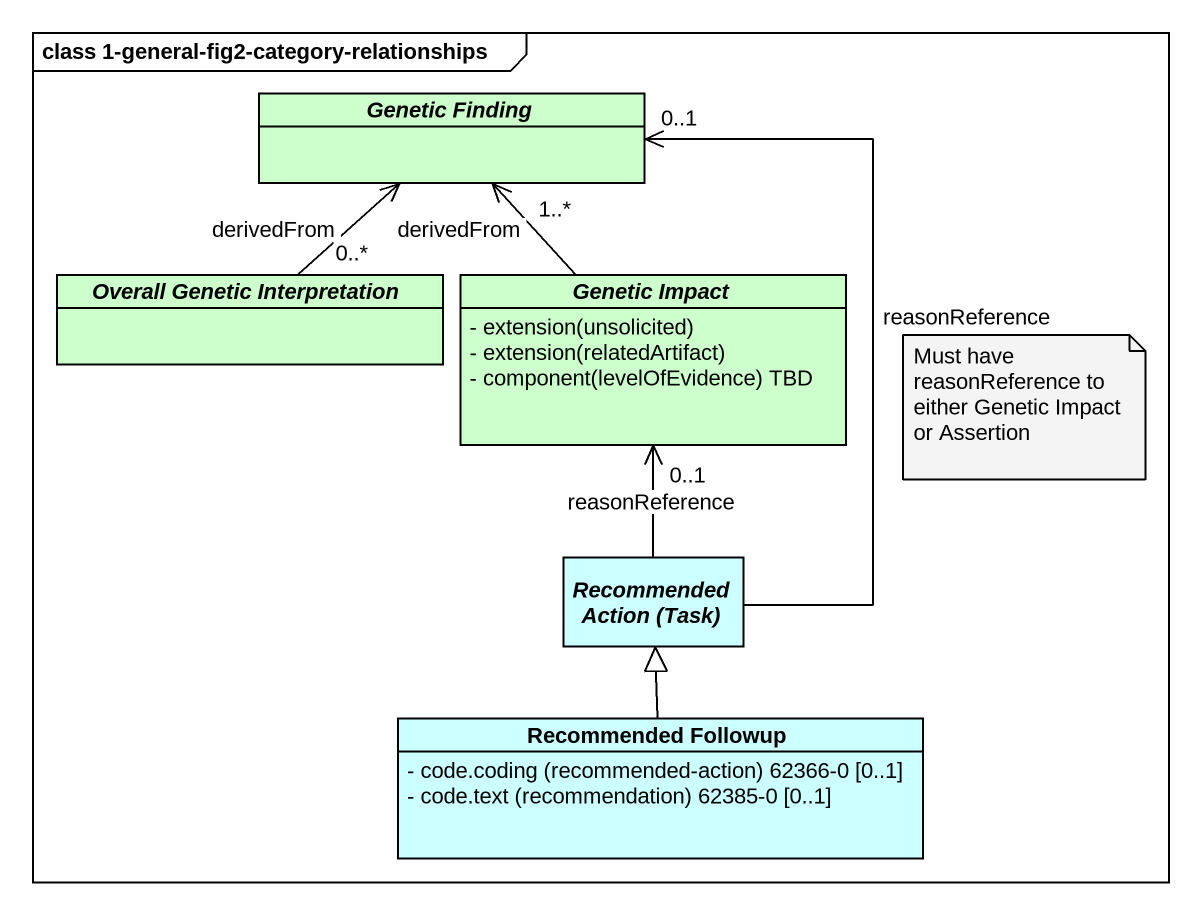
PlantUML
@startuml
mainframe class 1-general-fig2-category-relationships
hide circle
hide empty members
skinparam classAttributeIconSize 0
abstract class "Genetic Finding" as Genetic_Finding #CCFFCC
abstract class "Overall Genetic Interpretation" as Overall_Genetic #CCFFCC
abstract class "Genetic Impact" as Genetic_Impact #CCFFCC {
  {field} - extension(unsolicited)
  {field} - extension(relatedArtifact)
  {field} - component(levelOfEvidence) TBD
}
abstract class "Recommended Action (Task)" as Recommended_Action_Task #CCFFFF
class "Recommended Followup" as Recommended_Followup #CCFFFF {
  {field} - code.coding (recommended-action) 62366-0 [0..1]
  {field} - code.text (recommendation) 62385-0 [0..1]
}
Overall_Genetic -up-> "0..*" Genetic_Finding : derivedFrom
Genetic_Impact -up-> "1..*" Genetic_Finding : derivedFrom
Recommended_Action_Task -up-> "0..1" Genetic_Finding : reasonReference
Recommended_Action_Task -up-> "0..1" Genetic_Impact : reasonReference
Recommended_Followup -up-|> Recommended_Action_Task
note as N1
  Must have reasonReference to either Genetic Impact or Assertion
end note
@enduml
